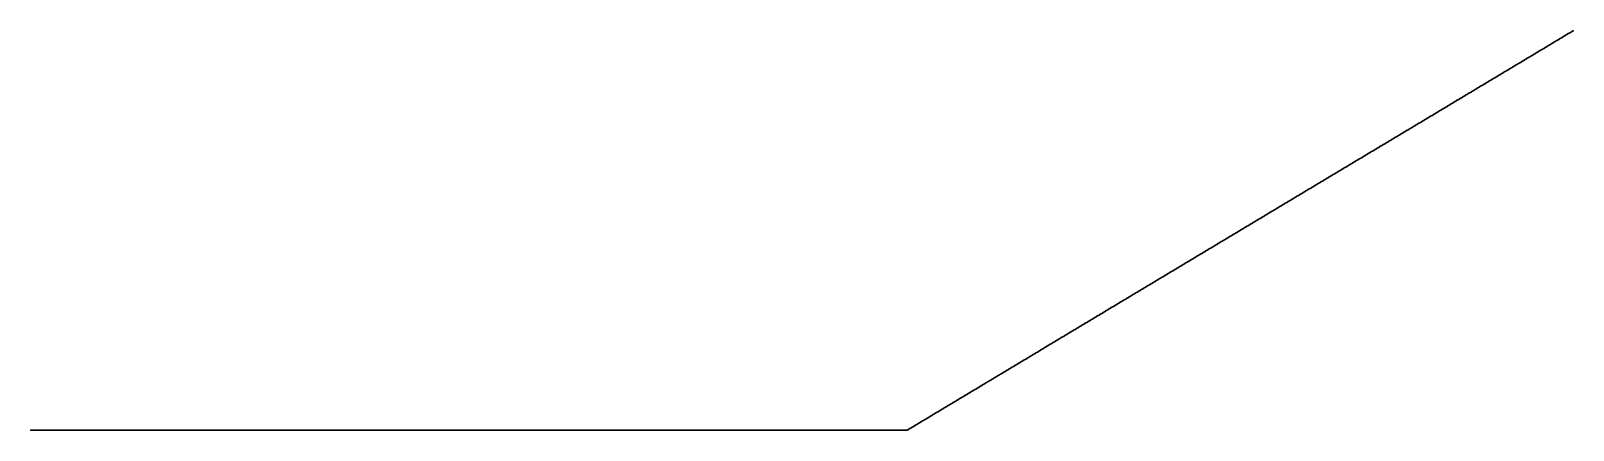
# Model space of a CAD drawing. Header units: metres. Extents: x 0 to 360, y -7 to 11.
# Drawn here: x 247.5 to 269.99, y -6.89 to -1.06 of the extents above; entities that cross this region are included whole.
import ezdxf

# ---------------------------------------------------------------- set-up
doc = ezdxf.new("R2010")
doc.units = ezdxf.units.M

msp = doc.modelspace()

# ---------------------------------------------------------------- linework, layer by layer
for p in [(269.878, -1.121), (269.888, -1.115), (269.898, -1.109), (269.908, -1.103), (269.918, -1.097), (269.928, -1.091), (269.938, -1.085), (269.948, -1.079), (269.958, -1.073), (269.968, -1.067), (269.978, -1.061), (269.988, -1.055), (269.499, -1.349), (269.509, -1.343), (269.519, -1.337), (269.529, -1.331), (269.539, -1.325), (269.549, -1.319), (269.559, -1.313), (269.569, -1.307), (269.579, -1.301), (269.589, -1.295), (269.599, -1.289), (269.609, -1.283), (269.619, -1.277), (269.629, -1.271), (269.639, -1.265), (269.649, -1.259), (269.659, -1.253), (269.669, -1.247), (269.679, -1.241), (269.689, -1.235), (269.699, -1.229), (269.708, -1.223), (269.718, -1.217), (269.728, -1.211), (269.738, -1.205), (269.748, -1.199), (269.758, -1.193), (269.768, -1.187), (269.778, -1.181), (269.788, -1.175), (269.798, -1.169), (269.808, -1.163), (269.818, -1.157), (269.828, -1.151), (269.838, -1.145), (269.848, -1.139), (269.858, -1.133), (269.868, -1.127), (269.129, -1.571), (269.139, -1.565), (269.149, -1.559), (269.159, -1.553), (269.169, -1.547), (269.179, -1.541), (269.189, -1.535), (269.199, -1.529), (269.209, -1.523), (269.219, -1.517), (269.229, -1.511), (269.239, -1.505), (269.249, -1.499), (269.259, -1.493), (269.269, -1.487), (269.279, -1.481), (269.289, -1.475), (269.299, -1.469), (269.309, -1.463), (269.319, -1.457), (269.329, -1.451), (269.339, -1.445), (269.349, -1.439), (269.359, -1.433), (269.369, -1.427), (269.379, -1.421), (269.389, -1.415), (269.399, -1.409), (269.409, -1.403), (269.419, -1.397), (269.429, -1.391), (269.439, -1.385), (269.449, -1.379), (269.459, -1.373), (269.469, -1.367), (269.479, -1.361), (269.489, -1.355), (268.749, -1.799), (268.759, -1.793), (268.769, -1.787), (268.779, -1.781), (268.789, -1.775), (268.799, -1.769), (268.809, -1.763), (268.819, -1.757), (268.829, -1.751), (268.839, -1.745), (268.849, -1.739), (268.859, -1.733), (268.869, -1.727), (268.879, -1.721), (268.889, -1.715), (268.899, -1.709), (268.909, -1.703), (268.919, -1.697), (268.929, -1.691), (268.939, -1.685), (268.949, -1.679), (268.959, -1.673), (268.969, -1.667), (268.979, -1.661), (268.989, -1.655), (268.999, -1.649), (269.009, -1.643), (269.019, -1.637), (269.029, -1.631), (269.039, -1.625), (269.049, -1.619), (269.059, -1.613), (269.069, -1.607), (269.079, -1.601), (269.089, -1.595), (269.099, -1.589), (269.109, -1.583), (269.119, -1.577), (268.379, -2.021), (268.389, -2.015), (268.399, -2.009), (268.409, -2.003), (268.419, -1.997), (268.429, -1.991), (268.439, -1.985), (268.449, -1.979), (268.459, -1.973), (268.469, -1.967), (268.479, -1.961), (268.489, -1.955), (268.499, -1.949), (268.509, -1.943), (268.519, -1.937), (268.529, -1.931), (268.539, -1.925), (268.549, -1.919), (268.559, -1.913), (268.569, -1.907), (268.579, -1.901), (268.589, -1.895), (268.599, -1.889), (268.609, -1.883), (268.619, -1.877), (268.629, -1.871), (268.639, -1.865), (268.649, -1.859), (268.659, -1.853), (268.669, -1.847), (268.679, -1.841), (268.689, -1.835), (268.699, -1.829), (268.709, -1.823), (268.719, -1.817), (268.729, -1.811), (268.739, -1.805), (268, -2.249), (268.01, -2.243), (268.02, -2.237), (268.03, -2.231), (268.04, -2.225), (268.05, -2.219), (268.06, -2.213), (268.07, -2.207), (268.08, -2.201), (268.09, -2.195), (268.1, -2.189), (268.11, -2.183), (268.12, -2.177), (268.13, -2.171), (268.14, -2.165), (268.15, -2.159), (268.159, -2.153), (268.169, -2.147), (268.179, -2.141), (268.189, -2.135), (268.199, -2.129), (268.209, -2.123), (268.219, -2.117), (268.229, -2.111), (268.239, -2.105), (268.249, -2.099), (268.259, -2.093), (268.269, -2.087), (268.279, -2.081), (268.289, -2.075), (268.299, -2.069), (268.309, -2.063), (268.319, -2.057), (268.329, -2.051), (268.339, -2.045), (268.349, -2.039), (268.359, -2.033), (268.369, -2.027), (267.63, -2.471), (267.64, -2.465), (267.65, -2.459), (267.66, -2.453), (267.67, -2.447), (267.68, -2.441), (267.69, -2.435), (267.7, -2.429), (267.71, -2.423), (267.72, -2.417), (267.73, -2.411), (267.74, -2.405), (267.75, -2.399), (267.76, -2.393), (267.77, -2.387), (267.78, -2.381), (267.79, -2.375), (267.8, -2.369), (267.81, -2.363), (267.82, -2.357), (267.83, -2.351), (267.84, -2.345), (267.85, -2.339), (267.86, -2.333), (267.87, -2.327), (267.88, -2.321), (267.89, -2.315), (267.9, -2.309), (267.91, -2.303), (267.92, -2.297), (267.93, -2.291), (267.94, -2.285), (267.95, -2.279), (267.96, -2.273), (267.97, -2.267), (267.98, -2.261), (267.99, -2.255), (267.25, -2.699), (267.26, -2.693), (267.27, -2.687), (267.28, -2.681), (267.29, -2.675), (267.3, -2.669), (267.31, -2.663), (267.32, -2.657), (267.33, -2.651), (267.34, -2.645), (267.35, -2.639), (267.36, -2.633), (267.37, -2.627), (267.38, -2.621), (267.39, -2.615), (267.4, -2.609), (267.41, -2.603), (267.42, -2.597), (267.43, -2.591), (267.44, -2.585), (267.45, -2.579), (267.46, -2.573), (267.47, -2.567), (267.48, -2.561), (267.49, -2.555), (267.5, -2.549), (267.51, -2.543), (267.52, -2.537), (267.53, -2.531), (267.54, -2.525), (267.55, -2.519), (267.56, -2.513), (267.57, -2.507), (267.58, -2.501), (267.59, -2.495), (267.6, -2.489), (267.61, -2.483), (267.62, -2.477), (266.88, -2.921), (266.89, -2.915), (266.9, -2.909), (266.91, -2.903), (266.92, -2.897), (266.93, -2.891), (266.94, -2.885), (266.95, -2.879), (266.96, -2.873), (266.97, -2.867), (266.98, -2.861), (266.99, -2.855), (267, -2.849), (267.01, -2.843), (267.02, -2.837), (267.03, -2.831), (267.04, -2.825), (267.05, -2.819), (267.06, -2.813), (267.07, -2.807), (267.08, -2.801), (267.09, -2.795), (267.1, -2.789), (267.11, -2.783), (267.12, -2.777), (267.13, -2.771), (267.14, -2.765), (267.15, -2.759), (267.16, -2.753), (267.17, -2.747), (267.18, -2.741), (267.19, -2.735), (267.2, -2.729), (267.21, -2.723), (267.22, -2.717), (267.23, -2.711), (267.24, -2.705), (266.501, -3.148), (266.511, -3.142), (266.521, -3.136), (266.531, -3.13), (266.541, -3.124), (266.551, -3.118), (266.561, -3.112), (266.571, -3.106), (266.581, -3.1), (266.591, -3.094), (266.601, -3.088), (266.611, -3.082), (266.621, -3.076), (266.631, -3.07), (266.641, -3.064), (266.651, -3.058), (266.661, -3.052), (266.671, -3.046), (266.681, -3.04), (266.691, -3.034), (266.701, -3.028), (266.711, -3.022), (266.721, -3.016), (266.731, -3.01), (266.74, -3.004), (266.75, -2.998), (266.76, -2.992), (266.77, -2.986), (266.78, -2.98), (266.79, -2.974), (266.8, -2.968), (266.81, -2.962), (266.82, -2.956), (266.83, -2.95), (266.84, -2.944), (266.85, -2.939), (266.86, -2.933), (266.87, -2.927), (266.131, -3.37), (266.141, -3.364), (266.151, -3.358), (266.161, -3.352), (266.171, -3.346), (266.181, -3.34), (266.191, -3.334), (266.201, -3.328), (266.211, -3.322), (266.221, -3.316), (266.231, -3.31), (266.241, -3.304), (266.251, -3.298), (266.261, -3.292), (266.271, -3.286), (266.281, -3.28), (266.291, -3.274), (266.301, -3.268), (266.311, -3.262), (266.321, -3.256), (266.331, -3.25), (266.341, -3.244), (266.351, -3.238), (266.361, -3.232), (266.371, -3.226), (266.381, -3.22), (266.391, -3.214), (266.401, -3.208), (266.411, -3.202), (266.421, -3.196), (266.431, -3.19), (266.441, -3.184), (266.451, -3.178), (266.461, -3.172), (266.471, -3.166), (266.481, -3.16), (266.491, -3.154), (265.751, -3.598), (265.761, -3.592), (265.771, -3.586), (265.781, -3.58), (265.791, -3.574), (265.801, -3.568), (265.811, -3.562), (265.821, -3.556), (265.831, -3.55), (265.841, -3.544), (265.851, -3.538), (265.861, -3.532), (265.871, -3.526), (265.881, -3.52), (265.891, -3.514), (265.901, -3.508), (265.911, -3.502), (265.921, -3.496), (265.931, -3.49), (265.941, -3.484), (265.951, -3.478), (265.961, -3.472), (265.971, -3.466), (265.981, -3.46), (265.991, -3.454), (266.001, -3.448), (266.011, -3.442), (266.021, -3.436), (266.031, -3.43), (266.041, -3.424), (266.051, -3.418), (266.061, -3.412), (266.071, -3.406), (266.081, -3.4), (266.091, -3.394), (266.101, -3.388), (266.111, -3.382), (266.121, -3.376), (265.382, -3.82), (265.392, -3.814), (265.402, -3.808), (265.412, -3.802), (265.422, -3.796), (265.432, -3.79), (265.442, -3.784), (265.451, -3.778), (265.461, -3.772), (265.471, -3.766), (265.481, -3.76), (265.491, -3.754), (265.501, -3.748), (265.511, -3.742), (265.521, -3.736), (265.531, -3.73), (265.541, -3.724), (265.551, -3.718), (265.561, -3.712), (265.571, -3.706), (265.581, -3.7), (265.591, -3.694), (265.601, -3.688), (265.611, -3.682), (265.621, -3.676), (265.631, -3.67), (265.641, -3.664), (265.651, -3.658), (265.661, -3.652), (265.671, -3.646), (265.681, -3.64), (265.691, -3.634), (265.701, -3.628), (265.711, -3.622), (265.721, -3.616), (265.731, -3.61), (265.741, -3.604), (265.002, -4.048), (265.012, -4.042), (265.022, -4.036), (265.032, -4.03), (265.042, -4.024), (265.052, -4.018), (265.062, -4.012), (265.072, -4.006), (265.082, -4), (265.092, -3.994), (265.102, -3.988), (265.112, -3.982), (265.122, -3.976), (265.132, -3.97), (265.142, -3.964), (265.152, -3.958), (265.162, -3.952), (265.172, -3.946), (265.182, -3.94), (265.192, -3.934), (265.202, -3.928), (265.212, -3.922), (265.222, -3.916), (265.232, -3.91), (265.242, -3.904), (265.252, -3.898), (265.262, -3.892), (265.272, -3.886), (265.282, -3.88), (265.292, -3.874), (265.302, -3.868), (265.312, -3.862), (265.322, -3.856), (265.332, -3.85), (265.342, -3.844), (265.352, -3.838), (265.362, -3.832), (265.372, -3.826), (264.632, -4.27), (264.642, -4.264), (264.652, -4.258), (264.662, -4.252), (264.672, -4.246), (264.682, -4.24), (264.692, -4.234), (264.702, -4.228), (264.712, -4.222), (264.722, -4.216), (264.732, -4.21), (264.742, -4.204), (264.752, -4.198), (264.762, -4.192), (264.772, -4.186), (264.782, -4.18), (264.792, -4.174), (264.802, -4.168), (264.812, -4.162), (264.822, -4.156), (264.832, -4.15), (264.842, -4.144), (264.852, -4.138), (264.862, -4.132), (264.872, -4.126), (264.882, -4.12), (264.892, -4.114), (264.902, -4.108), (264.912, -4.102), (264.922, -4.096), (264.932, -4.09), (264.942, -4.084), (264.952, -4.078), (264.962, -4.072), (264.972, -4.066), (264.982, -4.06), (264.992, -4.054), (264.253, -4.498), (264.263, -4.492), (264.273, -4.486), (264.283, -4.48), (264.292, -4.474), (264.302, -4.468), (264.312, -4.462), (264.322, -4.456), (264.332, -4.45), (264.342, -4.444), (264.352, -4.438), (264.362, -4.432), (264.372, -4.426), (264.382, -4.42), (264.392, -4.414), (264.402, -4.408), (264.412, -4.402), (264.422, -4.396), (264.432, -4.39), (264.442, -4.384), (264.452, -4.378), (264.462, -4.372), (264.472, -4.366), (264.482, -4.36), (264.492, -4.354), (264.502, -4.348), (264.512, -4.342), (264.522, -4.336), (264.532, -4.33), (264.542, -4.324), (264.552, -4.318), (264.562, -4.312), (264.572, -4.306), (264.582, -4.3), (264.592, -4.294), (264.602, -4.288), (264.612, -4.282), (264.622, -4.276), (263.883, -4.72), (263.893, -4.714), (263.903, -4.708), (263.913, -4.702), (263.923, -4.696), (263.933, -4.69), (263.943, -4.684), (263.953, -4.678), (263.963, -4.672), (263.973, -4.666), (263.983, -4.66), (263.993, -4.654), (264.003, -4.648), (264.013, -4.642), (264.023, -4.636), (264.033, -4.63), (264.043, -4.624), (264.053, -4.618), (264.063, -4.612), (264.073, -4.606), (264.083, -4.6), (264.093, -4.594), (264.103, -4.588), (264.113, -4.582), (264.123, -4.576), (264.133, -4.57), (264.143, -4.564), (264.153, -4.558), (264.163, -4.552), (264.173, -4.546), (264.183, -4.54), (264.193, -4.534), (264.203, -4.528), (264.213, -4.522), (264.223, -4.516), (264.233, -4.51), (264.243, -4.504), (263.513, -4.942), (263.523, -4.936), (263.533, -4.93), (263.543, -4.924), (263.553, -4.918), (263.563, -4.912), (263.573, -4.906), (263.583, -4.9), (263.593, -4.894), (263.603, -4.888), (263.613, -4.882), (263.623, -4.876), (263.633, -4.87), (263.643, -4.864), (263.653, -4.858), (263.663, -4.852), (263.673, -4.846), (263.683, -4.84), (263.693, -4.834), (263.703, -4.828), (263.713, -4.822), (263.723, -4.816), (263.733, -4.81), (263.743, -4.804), (263.753, -4.798), (263.763, -4.792), (263.773, -4.786), (263.783, -4.78), (263.793, -4.774), (263.803, -4.768), (263.813, -4.762), (263.823, -4.756), (263.833, -4.75), (263.843, -4.744), (263.853, -4.738), (263.863, -4.732), (263.873, -4.726), (263.134, -5.17), (263.144, -5.164), (263.154, -5.158), (263.164, -5.152), (263.174, -5.146), (263.184, -5.14), (263.194, -5.134), (263.204, -5.128), (263.214, -5.122), (263.224, -5.116), (263.234, -5.11), (263.243, -5.104), (263.253, -5.098), (263.263, -5.092), (263.273, -5.086), (263.283, -5.08), (263.293, -5.074), (263.303, -5.068), (263.313, -5.062), (263.323, -5.056), (263.333, -5.05), (263.343, -5.044), (263.353, -5.038), (263.363, -5.032), (263.373, -5.026), (263.383, -5.02), (263.393, -5.014), (263.403, -5.008), (263.413, -5.002), (263.423, -4.996), (263.433, -4.99), (263.443, -4.984), (263.453, -4.978), (263.463, -4.972), (263.473, -4.966), (263.483, -4.96), (263.493, -4.954), (263.503, -4.948), (262.764, -5.392), (262.774, -5.386), (262.784, -5.38), (262.794, -5.374), (262.804, -5.368), (262.814, -5.362), (262.824, -5.356), (262.834, -5.35), (262.844, -5.344), (262.854, -5.338), (262.864, -5.332), (262.874, -5.326), (262.884, -5.32), (262.894, -5.314), (262.904, -5.308), (262.914, -5.302), (262.924, -5.296), (262.934, -5.29), (262.944, -5.284), (262.954, -5.278), (262.964, -5.272), (262.974, -5.266), (262.984, -5.26), (262.994, -5.254), (263.004, -5.248), (263.014, -5.242), (263.024, -5.236), (263.034, -5.23), (263.044, -5.224), (263.054, -5.218), (263.064, -5.212), (263.074, -5.206), (263.084, -5.2), (263.094, -5.194), (263.104, -5.188), (263.114, -5.182), (263.124, -5.176), (262.384, -5.62), (262.394, -5.614), (262.404, -5.608), (262.414, -5.602), (262.424, -5.596), (262.434, -5.59), (262.444, -5.584), (262.454, -5.578), (262.464, -5.572), (262.474, -5.566), (262.484, -5.56), (262.494, -5.554), (262.504, -5.548), (262.514, -5.542), (262.524, -5.536), (262.534, -5.53), (262.544, -5.524), (262.554, -5.518), (262.564, -5.512), (262.574, -5.506), (262.584, -5.5), (262.594, -5.494), (262.604, -5.488), (262.614, -5.482), (262.624, -5.476), (262.634, -5.47), (262.644, -5.464), (262.654, -5.458), (262.664, -5.452), (262.674, -5.446), (262.684, -5.44), (262.694, -5.434), (262.704, -5.428), (262.714, -5.422), (262.724, -5.416), (262.734, -5.41), (262.744, -5.404), (262.754, -5.398), (262.015, -5.843), (262.025, -5.837), (262.035, -5.831), (262.045, -5.825), (262.055, -5.819), (262.065, -5.813), (262.075, -5.807), (262.085, -5.801), (262.095, -5.795), (262.105, -5.789), (262.115, -5.783), (262.125, -5.777), (262.135, -5.771), (262.145, -5.765), (262.155, -5.759), (262.165, -5.753), (262.175, -5.747), (262.185, -5.741), (262.195, -5.735), (262.205, -5.729), (262.215, -5.722), (262.225, -5.716), (262.235, -5.71), (262.245, -5.704), (262.255, -5.698), (262.265, -5.692), (262.275, -5.686), (262.285, -5.68), (262.294, -5.674), (262.304, -5.668), (262.314, -5.662), (262.324, -5.656), (262.334, -5.65), (262.344, -5.644), (262.354, -5.638), (262.364, -5.632), (262.374, -5.626), (261.635, -6.071), (261.645, -6.065), (261.655, -6.059), (261.665, -6.053), (261.675, -6.047), (261.685, -6.041), (261.695, -6.035), (261.705, -6.029), (261.715, -6.023), (261.725, -6.017), (261.735, -6.011), (261.745, -6.005), (261.755, -5.999), (261.765, -5.993), (261.775, -5.987), (261.785, -5.981), (261.795, -5.975), (261.805, -5.969), (261.815, -5.963), (261.825, -5.957), (261.835, -5.951), (261.845, -5.945), (261.855, -5.939), (261.865, -5.933), (261.875, -5.927), (261.885, -5.921), (261.895, -5.915), (261.905, -5.909), (261.915, -5.903), (261.925, -5.897), (261.935, -5.891), (261.945, -5.885), (261.955, -5.879), (261.965, -5.873), (261.975, -5.867), (261.985, -5.861), (261.995, -5.855), (262.005, -5.849), (261.266, -6.293), (261.276, -6.287), (261.286, -6.281), (261.296, -6.275), (261.306, -6.269), (261.316, -6.263), (261.326, -6.257), (261.336, -6.251), (261.346, -6.245), (261.356, -6.239), (261.366, -6.233), (261.376, -6.227), (261.386, -6.221), (261.396, -6.215), (261.406, -6.209), (261.415, -6.203), (261.425, -6.197), (261.435, -6.191), (261.445, -6.185), (261.455, -6.179), (261.465, -6.173), (261.475, -6.167), (261.485, -6.161), (261.495, -6.155), (261.505, -6.149), (261.515, -6.143), (261.525, -6.137), (261.535, -6.131), (261.545, -6.125), (261.555, -6.119), (261.565, -6.113), (261.575, -6.107), (261.585, -6.101), (261.595, -6.095), (261.605, -6.089), (261.615, -6.083), (261.625, -6.077), (260.886, -6.521), (260.896, -6.515), (260.906, -6.509), (260.916, -6.503), (260.926, -6.497), (260.936, -6.491), (260.946, -6.485), (260.956, -6.479), (260.966, -6.473), (260.976, -6.467), (260.986, -6.461), (260.996, -6.455), (261.006, -6.449), (261.016, -6.443), (261.026, -6.437), (261.036, -6.431), (261.046, -6.425), (261.056, -6.419), (261.066, -6.413), (261.076, -6.407), (261.086, -6.401), (261.096, -6.395), (261.106, -6.389), (261.116, -6.383), (261.126, -6.377), (261.136, -6.371), (261.146, -6.365), (261.156, -6.359), (261.166, -6.353), (261.176, -6.347), (261.186, -6.341), (261.196, -6.335), (261.206, -6.329), (261.216, -6.323), (261.226, -6.317), (261.236, -6.311), (261.246, -6.305), (261.256, -6.299), (260.517, -6.743), (260.527, -6.737), (260.537, -6.731), (260.547, -6.725), (260.557, -6.719), (260.567, -6.713), (260.577, -6.707), (260.587, -6.701), (260.597, -6.695), (260.607, -6.689), (260.616, -6.683), (260.626, -6.677), (260.636, -6.671), (260.646, -6.665), (260.656, -6.659), (260.666, -6.653), (260.676, -6.647), (260.686, -6.641), (260.696, -6.635), (260.706, -6.629), (260.716, -6.623), (260.726, -6.617), (260.736, -6.611), (260.746, -6.605), (260.756, -6.599), (260.766, -6.593), (260.776, -6.587), (260.786, -6.581), (260.796, -6.575), (260.806, -6.569), (260.816, -6.563), (260.826, -6.557), (260.836, -6.551), (260.846, -6.545), (260.856, -6.539), (260.866, -6.533), (260.876, -6.527), (247.497, -6.887), (247.507, -6.887), (247.517, -6.887), (247.527, -6.887), (247.537, -6.887), (247.547, -6.887), (247.557, -6.887), (247.567, -6.887), (247.577, -6.887), (247.587, -6.887), (247.597, -6.887), (247.607, -6.887), (247.617, -6.887), (247.627, -6.887), (247.637, -6.887), (247.647, -6.887), (247.657, -6.887), (247.667, -6.887), (247.677, -6.887), (247.687, -6.887), (247.697, -6.887), (247.707, -6.887), (247.717, -6.887), (247.727, -6.887), (247.737, -6.887), (247.747, -6.887), (247.757, -6.887), (247.767, -6.887), (247.777, -6.887), (247.787, -6.887), (247.797, -6.887), (247.807, -6.887), (247.817, -6.887), (247.827, -6.887), (247.837, -6.887), (247.847, -6.887), (247.857, -6.887), (247.867, -6.887), (247.877, -6.887), (247.887, -6.887), (247.897, -6.887), (247.907, -6.887), (247.917, -6.887), (247.927, -6.887), (247.937, -6.887), (247.947, -6.887), (247.956, -6.887), (247.966, -6.887), (247.976, -6.887), (247.986, -6.887), (247.996, -6.887), (248.006, -6.887), (248.016, -6.887), (248.026, -6.887), (248.036, -6.887), (248.046, -6.887), (248.056, -6.887), (248.066, -6.887), (248.076, -6.887), (248.086, -6.887), (248.096, -6.887), (248.106, -6.887), (248.116, -6.887), (248.126, -6.887), (248.136, -6.887), (248.146, -6.887), (248.156, -6.887), (248.166, -6.887), (248.176, -6.887), (248.186, -6.887), (248.196, -6.887), (248.206, -6.887), (248.216, -6.887), (248.226, -6.887), (248.236, -6.887), (248.246, -6.887), (248.256, -6.887), (248.266, -6.887), (248.276, -6.887), (248.286, -6.887), (248.296, -6.887), (248.306, -6.887), (248.316, -6.887), (248.326, -6.887), (248.336, -6.887), (248.346, -6.887), (248.356, -6.887), (248.366, -6.887), (248.376, -6.887), (248.386, -6.887), (248.396, -6.887), (248.406, -6.887), (248.416, -6.887), (248.426, -6.887), (248.436, -6.887), (248.446, -6.887), (248.456, -6.887), (248.466, -6.887), (248.476, -6.887), (248.486, -6.887), (248.496, -6.887), (248.506, -6.887), (248.516, -6.887), (248.526, -6.887), (248.536, -6.887), (248.546, -6.887), (248.556, -6.887), (248.566, -6.887), (248.576, -6.887), (248.586, -6.887), (248.596, -6.887), (248.606, -6.887), (248.616, -6.887), (248.626, -6.887), (248.636, -6.887), (248.646, -6.887), (248.656, -6.887), (248.666, -6.887), (248.676, -6.887), (248.686, -6.887), (248.696, -6.887), (248.706, -6.887), (248.716, -6.887), (248.726, -6.887), (248.736, -6.887), (248.746, -6.887), (248.756, -6.887), (248.766, -6.887), (248.776, -6.887), (248.786, -6.887), (248.796, -6.887), (248.806, -6.887), (248.816, -6.887), (248.826, -6.887), (248.836, -6.887), (248.846, -6.887), (248.856, -6.887), (248.866, -6.887), (248.876, -6.887), (248.886, -6.887), (248.896, -6.887), (248.906, -6.887), (248.916, -6.887), (248.926, -6.887), (248.936, -6.887), (248.946, -6.887), (248.956, -6.887), (248.966, -6.887), (248.976, -6.887), (248.986, -6.887), (248.996, -6.887), (249.006, -6.887), (249.016, -6.887), (249.026, -6.887), (249.036, -6.887), (249.046, -6.887), (249.056, -6.887), (249.066, -6.887), (249.076, -6.887), (249.086, -6.887), (249.096, -6.887), (249.106, -6.887), (249.116, -6.887), (249.126, -6.887), (249.136, -6.887), (249.146, -6.887), (249.156, -6.887), (249.166, -6.887), (249.176, -6.887), (249.186, -6.887), (249.196, -6.887), (249.206, -6.887), (249.216, -6.887), (249.226, -6.887), (249.236, -6.887), (249.245, -6.887), (249.255, -6.887), (249.265, -6.887), (249.275, -6.887), (249.285, -6.887), (249.295, -6.887), (249.305, -6.887), (249.315, -6.887), (249.325, -6.887), (249.335, -6.887), (249.345, -6.887), (249.355, -6.887), (249.365, -6.887), (249.375, -6.887), (249.385, -6.887), (249.395, -6.887), (249.405, -6.887), (249.415, -6.887), (249.425, -6.887), (249.435, -6.887), (249.445, -6.887), (249.455, -6.887), (249.465, -6.887), (249.475, -6.887), (249.485, -6.887), (249.495, -6.887), (249.505, -6.887), (249.515, -6.887), (249.525, -6.887), (249.535, -6.887), (249.545, -6.887), (249.555, -6.887), (249.565, -6.887), (249.575, -6.887), (249.585, -6.887), (249.595, -6.887), (249.605, -6.887), (249.615, -6.887), (249.625, -6.887), (249.635, -6.887), (249.645, -6.887), (249.655, -6.887), (249.665, -6.887), (249.675, -6.887), (249.685, -6.887), (249.695, -6.887), (249.705, -6.887), (249.715, -6.887), (249.725, -6.887), (249.735, -6.887), (249.745, -6.887), (249.755, -6.887), (249.765, -6.887), (249.775, -6.887), (249.785, -6.887), (249.795, -6.887), (249.805, -6.887), (249.815, -6.887), (249.825, -6.887), (249.835, -6.887), (249.845, -6.887), (249.855, -6.887), (249.865, -6.887), (249.875, -6.887), (249.885, -6.887), (249.895, -6.887), (249.905, -6.887), (249.915, -6.887), (249.925, -6.887), (249.935, -6.887), (249.945, -6.887), (249.955, -6.887), (249.965, -6.887), (249.975, -6.887), (249.985, -6.887), (249.995, -6.887), (250.005, -6.887), (250.015, -6.887), (250.025, -6.887), (250.035, -6.887), (250.045, -6.887), (250.055, -6.887), (250.065, -6.887), (250.075, -6.887), (250.085, -6.887), (250.095, -6.887), (250.105, -6.887), (250.115, -6.887), (250.125, -6.887), (250.135, -6.887), (250.145, -6.887), (250.155, -6.887), (250.165, -6.887), (250.175, -6.887), (250.185, -6.887), (250.195, -6.887), (250.205, -6.887), (250.215, -6.887), (250.225, -6.887), (250.235, -6.887), (250.245, -6.887), (250.255, -6.887), (250.265, -6.887), (250.275, -6.887), (250.285, -6.887), (250.295, -6.887), (250.305, -6.887), (250.315, -6.887), (250.325, -6.887), (250.335, -6.887), (250.345, -6.887), (250.355, -6.887), (250.365, -6.887), (250.375, -6.887), (250.385, -6.887), (250.395, -6.887), (250.405, -6.887), (250.415, -6.887), (250.425, -6.887), (250.435, -6.887), (250.445, -6.887), (250.455, -6.887), (250.465, -6.887), (250.475, -6.887), (250.485, -6.887), (250.495, -6.887), (250.505, -6.887), (250.515, -6.887), (250.525, -6.887), (250.534, -6.887), (250.544, -6.887), (250.554, -6.887), (250.564, -6.887), (250.574, -6.887), (250.584, -6.887), (250.594, -6.887), (250.604, -6.887), (250.614, -6.887), (250.624, -6.887), (250.634, -6.887), (250.644, -6.887), (250.654, -6.887), (250.664, -6.887), (250.674, -6.887), (250.684, -6.887), (250.694, -6.887), (250.704, -6.887), (250.714, -6.887), (250.724, -6.887), (250.734, -6.887), (250.744, -6.887), (250.754, -6.887), (250.764, -6.887), (250.774, -6.887), (250.784, -6.887), (250.794, -6.887), (250.804, -6.887), (250.814, -6.887), (250.824, -6.887), (250.834, -6.887), (250.844, -6.887), (250.854, -6.887), (250.864, -6.887), (250.874, -6.887), (250.884, -6.887), (250.894, -6.887), (250.904, -6.887), (250.914, -6.887), (250.924, -6.887), (250.934, -6.887), (250.944, -6.887), (250.954, -6.887), (250.964, -6.887), (250.974, -6.887), (250.984, -6.887), (250.994, -6.887), (251.004, -6.887), (251.014, -6.887), (251.024, -6.887), (251.034, -6.887), (251.044, -6.887), (251.054, -6.887), (251.064, -6.887), (251.074, -6.887), (251.084, -6.887), (251.094, -6.887), (251.104, -6.887), (251.114, -6.887), (251.124, -6.887), (251.134, -6.887), (251.144, -6.887), (251.154, -6.887), (251.164, -6.887), (251.174, -6.887), (251.184, -6.887), (251.194, -6.887), (251.204, -6.887), (251.214, -6.887), (251.224, -6.887), (251.234, -6.887), (251.244, -6.887), (251.254, -6.887), (251.264, -6.887), (251.274, -6.887), (251.284, -6.887), (251.294, -6.887), (251.304, -6.887), (251.314, -6.887), (251.324, -6.887), (251.334, -6.887), (251.344, -6.887), (251.354, -6.887), (251.364, -6.887), (251.374, -6.887), (251.384, -6.887), (251.394, -6.887), (251.404, -6.887), (251.414, -6.887), (251.424, -6.887), (251.434, -6.887), (251.444, -6.887), (251.454, -6.887), (251.464, -6.887), (251.474, -6.887), (251.484, -6.887), (251.494, -6.887), (251.504, -6.887), (251.514, -6.887), (251.524, -6.887), (251.534, -6.887), (251.544, -6.887), (251.554, -6.887), (251.564, -6.887), (251.574, -6.887), (251.584, -6.887), (251.594, -6.887), (251.604, -6.887), (251.614, -6.887), (251.624, -6.887), (251.634, -6.887), (251.644, -6.887), (251.654, -6.887), (251.664, -6.887), (251.674, -6.887), (251.684, -6.887), (251.694, -6.887), (251.704, -6.887), (251.714, -6.887), (251.724, -6.887), (251.734, -6.887), (251.744, -6.887), (251.754, -6.887), (251.764, -6.887), (251.774, -6.887), (251.784, -6.887), (251.794, -6.887), (251.804, -6.887), (251.814, -6.887), (251.823, -6.887), (251.833, -6.887), (251.843, -6.887), (251.853, -6.887), (251.863, -6.887), (251.873, -6.887), (251.883, -6.887), (251.893, -6.887), (251.903, -6.887), (251.913, -6.887), (251.923, -6.887), (251.933, -6.887), (251.943, -6.887), (251.953, -6.887), (251.963, -6.887), (251.973, -6.887), (251.983, -6.887), (251.993, -6.887), (252.003, -6.887), (252.013, -6.887), (252.023, -6.887), (252.033, -6.887), (252.043, -6.887), (252.053, -6.887), (252.063, -6.887), (252.073, -6.887), (252.083, -6.887), (252.093, -6.887), (252.103, -6.887), (252.113, -6.887), (252.123, -6.887), (252.133, -6.887), (252.143, -6.887), (252.153, -6.887), (252.163, -6.887), (252.173, -6.887), (252.183, -6.887), (252.193, -6.887), (252.203, -6.887), (252.213, -6.887), (252.223, -6.887), (252.233, -6.887), (252.243, -6.887), (252.253, -6.887), (252.263, -6.887), (252.273, -6.887), (252.283, -6.887), (252.293, -6.887), (252.303, -6.887), (252.313, -6.887), (252.323, -6.887), (252.333, -6.887), (252.343, -6.887), (252.353, -6.887), (252.363, -6.887), (252.373, -6.887), (252.383, -6.887), (252.393, -6.887), (252.403, -6.887), (252.413, -6.887), (252.423, -6.887), (252.433, -6.887), (252.443, -6.887), (252.453, -6.887), (252.463, -6.887), (252.473, -6.887), (252.483, -6.887), (252.493, -6.887), (252.503, -6.887), (252.513, -6.887), (252.523, -6.887), (252.533, -6.887), (252.543, -6.887), (252.553, -6.887), (252.563, -6.887), (252.573, -6.887), (252.583, -6.887), (252.593, -6.887), (252.603, -6.887), (252.613, -6.887), (252.623, -6.887), (252.633, -6.887), (252.643, -6.887), (252.653, -6.887), (252.663, -6.887), (252.673, -6.887), (252.683, -6.887), (252.693, -6.887), (252.703, -6.887), (252.713, -6.887), (252.723, -6.887), (252.733, -6.887), (252.743, -6.887), (252.753, -6.887), (252.763, -6.887), (252.773, -6.887), (252.783, -6.887), (252.793, -6.887), (252.803, -6.887), (252.813, -6.887), (252.823, -6.887), (252.833, -6.887), (252.843, -6.887), (252.853, -6.887), (252.863, -6.887), (252.873, -6.887), (252.883, -6.887), (252.893, -6.887), (252.903, -6.887), (252.913, -6.887), (252.923, -6.887), (252.933, -6.887), (252.943, -6.887), (252.953, -6.887), (252.963, -6.887), (252.973, -6.887), (252.983, -6.887), (252.993, -6.887), (253.003, -6.887), (253.013, -6.887), (253.023, -6.887), (253.033, -6.887), (253.043, -6.887), (253.053, -6.887), (253.063, -6.887), (253.073, -6.887), (253.083, -6.887), (253.093, -6.887), (253.103, -6.887), (253.112, -6.887), (253.122, -6.887), (253.132, -6.887), (253.142, -6.887), (253.152, -6.887), (253.162, -6.887), (253.172, -6.887), (253.182, -6.887), (253.192, -6.887), (253.202, -6.887), (253.212, -6.887), (253.222, -6.887), (253.232, -6.887), (253.242, -6.887), (253.252, -6.887), (253.262, -6.887), (253.272, -6.887), (253.282, -6.887), (253.292, -6.887), (253.302, -6.887), (253.312, -6.887), (253.322, -6.887), (253.332, -6.887), (253.342, -6.887), (253.352, -6.887), (253.362, -6.887), (253.372, -6.887), (253.382, -6.887), (253.392, -6.887), (253.402, -6.887), (253.412, -6.887), (253.422, -6.887), (253.432, -6.887), (253.442, -6.887), (253.452, -6.887), (253.462, -6.887), (253.472, -6.887), (253.482, -6.887), (253.492, -6.887), (253.502, -6.887), (253.512, -6.887), (253.522, -6.887), (253.532, -6.887), (253.542, -6.887), (253.552, -6.887), (253.562, -6.887), (253.572, -6.887), (253.582, -6.887), (253.592, -6.887), (253.602, -6.887), (253.612, -6.887), (253.622, -6.887), (253.632, -6.887), (253.642, -6.887), (253.652, -6.887), (253.662, -6.887), (253.672, -6.887), (253.682, -6.887), (253.692, -6.887), (253.702, -6.887), (253.712, -6.887), (253.722, -6.887), (253.732, -6.887), (253.742, -6.887), (253.752, -6.887), (253.762, -6.887), (253.772, -6.887), (253.782, -6.887), (253.792, -6.887), (253.802, -6.887), (253.812, -6.887), (253.822, -6.887), (253.832, -6.887), (253.842, -6.887), (253.852, -6.887), (253.862, -6.887), (253.872, -6.887), (253.882, -6.887), (253.892, -6.887), (253.902, -6.887), (253.912, -6.887), (253.922, -6.887), (253.932, -6.887), (253.942, -6.887), (253.952, -6.887), (253.962, -6.887), (253.972, -6.887), (253.982, -6.887), (253.992, -6.887), (254.002, -6.887), (254.012, -6.887), (254.022, -6.887), (254.032, -6.887), (254.042, -6.887), (254.052, -6.887), (254.062, -6.887), (254.072, -6.887), (254.082, -6.887), (254.092, -6.887), (254.102, -6.887), (254.112, -6.887), (254.122, -6.887), (254.132, -6.887), (254.142, -6.887), (254.152, -6.887), (254.162, -6.887), (254.172, -6.887), (254.182, -6.887), (254.192, -6.887), (254.202, -6.887), (254.212, -6.887), (254.222, -6.887), (254.232, -6.887), (254.242, -6.887), (254.252, -6.887), (254.262, -6.887), (254.272, -6.887), (254.282, -6.887), (254.292, -6.887), (254.302, -6.887), (254.312, -6.887), (254.322, -6.887), (254.332, -6.887), (254.342, -6.887), (254.352, -6.887), (254.362, -6.887), (254.372, -6.887), (254.382, -6.887), (254.392, -6.887), (254.401, -6.887), (254.411, -6.887), (254.421, -6.887), (254.431, -6.887), (254.441, -6.887), (254.451, -6.887), (254.461, -6.887), (254.471, -6.887), (254.481, -6.887), (254.491, -6.887), (254.501, -6.887), (254.511, -6.887), (254.521, -6.887), (254.531, -6.887), (254.541, -6.887), (254.551, -6.887), (254.561, -6.887), (254.571, -6.887), (254.581, -6.887), (254.591, -6.887), (254.601, -6.887), (254.611, -6.887), (254.621, -6.887), (254.631, -6.887), (254.641, -6.887), (254.651, -6.887), (254.661, -6.887), (254.671, -6.887), (254.681, -6.887), (254.691, -6.887), (254.701, -6.887), (254.711, -6.887), (254.721, -6.887), (254.731, -6.887), (254.741, -6.887), (254.751, -6.887), (254.761, -6.887), (254.771, -6.887), (254.781, -6.887), (254.791, -6.887), (254.801, -6.887), (254.811, -6.887), (254.821, -6.887), (254.831, -6.887), (254.841, -6.887), (254.851, -6.887), (254.861, -6.887), (254.871, -6.887), (254.881, -6.887), (254.891, -6.887), (254.901, -6.887), (254.911, -6.887), (254.921, -6.887), (254.931, -6.887), (254.941, -6.887), (254.951, -6.887), (254.961, -6.887), (254.971, -6.887), (254.981, -6.887), (254.991, -6.887), (255.001, -6.887), (255.011, -6.887), (255.021, -6.887), (255.031, -6.887), (255.041, -6.887), (255.051, -6.887), (255.061, -6.887), (255.071, -6.887), (255.081, -6.887), (255.091, -6.887), (255.101, -6.887), (255.111, -6.887), (255.121, -6.887), (255.131, -6.887), (255.141, -6.887), (255.151, -6.887), (255.161, -6.887), (255.171, -6.887), (255.181, -6.887), (255.191, -6.887), (255.201, -6.887), (255.211, -6.887), (255.221, -6.887), (255.231, -6.887), (255.241, -6.887), (255.251, -6.887), (255.261, -6.887), (255.271, -6.887), (255.281, -6.887), (255.291, -6.887), (255.301, -6.887), (255.311, -6.887), (255.321, -6.887), (255.331, -6.887), (255.341, -6.887), (255.351, -6.887), (255.361, -6.887), (255.371, -6.887), (255.381, -6.887), (255.391, -6.887), (255.401, -6.887), (255.411, -6.887), (255.421, -6.887), (255.431, -6.887), (255.441, -6.887), (255.451, -6.887), (255.461, -6.887), (255.471, -6.887), (255.481, -6.887), (255.491, -6.887), (255.501, -6.887), (255.511, -6.887), (255.521, -6.887), (255.531, -6.887), (255.541, -6.887), (255.551, -6.887), (255.561, -6.887), (255.571, -6.887), (255.581, -6.887), (255.591, -6.887), (255.601, -6.887), (255.611, -6.887), (255.621, -6.887), (255.631, -6.887), (255.641, -6.887), (255.651, -6.887), (255.661, -6.887), (255.671, -6.887), (255.681, -6.887), (255.69, -6.887), (255.7, -6.887), (255.71, -6.887), (255.72, -6.887), (255.73, -6.887), (255.74, -6.887), (255.75, -6.887), (255.76, -6.887), (255.77, -6.887), (255.78, -6.887), (255.79, -6.887), (255.8, -6.887), (255.81, -6.887), (255.82, -6.887), (255.83, -6.887), (255.84, -6.887), (255.85, -6.887), (255.86, -6.887), (255.87, -6.887), (255.88, -6.887), (255.89, -6.887), (255.9, -6.887), (255.91, -6.887), (255.92, -6.887), (255.93, -6.887), (255.94, -6.887), (255.95, -6.887), (255.96, -6.887), (255.97, -6.887), (255.98, -6.887), (255.99, -6.887), (256, -6.887), (256.01, -6.887), (256.02, -6.887), (256.03, -6.887), (256.04, -6.887), (256.05, -6.887), (256.06, -6.887), (256.07, -6.887), (256.08, -6.887), (256.09, -6.887), (256.1, -6.887), (256.11, -6.887), (256.12, -6.887), (256.13, -6.887), (256.14, -6.887), (256.15, -6.887), (256.16, -6.887), (256.17, -6.887), (256.18, -6.887), (256.19, -6.887), (256.2, -6.887), (256.21, -6.887), (256.22, -6.887), (256.23, -6.887), (256.24, -6.887), (256.25, -6.887), (256.26, -6.887), (256.27, -6.887), (256.28, -6.887), (256.29, -6.887), (256.3, -6.887), (256.31, -6.887), (256.32, -6.887), (256.33, -6.887), (256.34, -6.887), (256.35, -6.887), (256.36, -6.887), (256.37, -6.887), (256.38, -6.887), (256.39, -6.887), (256.4, -6.887), (256.41, -6.887), (256.42, -6.887), (256.43, -6.887), (256.44, -6.887), (256.45, -6.887), (256.46, -6.887), (256.47, -6.887), (256.48, -6.887), (256.49, -6.887), (256.5, -6.887), (256.51, -6.887), (256.52, -6.887), (256.53, -6.887), (256.54, -6.887), (256.55, -6.887), (256.56, -6.887), (256.57, -6.887), (256.58, -6.887), (256.59, -6.887), (256.6, -6.887), (256.61, -6.887), (256.62, -6.887), (256.63, -6.887), (256.64, -6.887), (256.65, -6.887), (256.66, -6.887), (256.67, -6.887), (256.68, -6.887), (256.69, -6.887), (256.7, -6.887), (256.71, -6.887), (256.72, -6.887), (256.73, -6.887), (256.74, -6.887), (256.75, -6.887), (256.76, -6.887), (256.77, -6.887), (256.78, -6.887), (256.79, -6.887), (256.8, -6.887), (256.81, -6.887), (256.82, -6.887), (256.83, -6.887), (256.84, -6.887), (256.85, -6.887), (256.86, -6.887), (256.87, -6.887), (256.88, -6.887), (256.89, -6.887), (256.9, -6.887), (256.91, -6.887), (256.92, -6.887), (256.93, -6.887), (256.94, -6.887), (256.95, -6.887), (256.96, -6.887), (256.97, -6.887), (256.979, -6.887), (256.989, -6.887), (256.999, -6.887), (257.009, -6.887), (257.019, -6.887), (257.029, -6.887), (257.039, -6.887), (257.049, -6.887), (257.059, -6.887), (257.069, -6.887), (257.079, -6.887), (257.089, -6.887), (257.099, -6.887), (257.109, -6.887), (257.119, -6.887), (257.129, -6.887), (257.139, -6.887), (257.149, -6.887), (257.159, -6.887), (257.169, -6.887), (257.179, -6.887), (257.189, -6.887), (257.199, -6.887), (257.209, -6.887), (257.219, -6.887), (257.229, -6.887), (257.239, -6.887), (257.249, -6.887), (257.259, -6.887), (257.269, -6.887), (257.279, -6.887), (257.289, -6.887), (257.299, -6.887), (257.309, -6.887), (257.319, -6.887), (257.329, -6.887), (257.339, -6.887), (257.349, -6.887), (257.359, -6.887), (257.369, -6.887), (257.379, -6.887), (257.389, -6.887), (257.399, -6.887), (257.409, -6.887), (257.419, -6.887), (257.429, -6.887), (257.439, -6.887), (257.449, -6.887), (257.459, -6.887), (257.469, -6.887), (257.479, -6.887), (257.489, -6.887), (257.499, -6.887), (257.509, -6.887), (257.519, -6.887), (257.529, -6.887), (257.539, -6.887), (257.549, -6.887), (257.559, -6.887), (257.569, -6.887), (257.579, -6.887), (257.589, -6.887), (257.599, -6.887), (257.609, -6.887), (257.619, -6.887), (257.629, -6.887), (257.639, -6.887), (257.649, -6.887), (257.659, -6.887), (257.669, -6.887), (257.679, -6.887), (257.689, -6.887), (257.699, -6.887), (257.709, -6.887), (257.719, -6.887), (257.729, -6.887), (257.739, -6.887), (257.749, -6.887), (257.759, -6.887), (257.769, -6.887), (257.779, -6.887), (257.789, -6.887), (257.799, -6.887), (257.809, -6.887), (257.819, -6.887), (257.829, -6.887), (257.839, -6.887), (257.849, -6.887), (257.859, -6.887), (257.869, -6.887), (257.879, -6.887), (257.889, -6.887), (257.899, -6.887), (257.909, -6.887), (257.919, -6.887), (257.929, -6.887), (257.939, -6.887), (257.949, -6.887), (257.959, -6.887), (257.969, -6.887), (257.979, -6.887), (257.989, -6.887), (257.999, -6.887), (258.009, -6.887), (258.019, -6.887), (258.029, -6.887), (258.039, -6.887), (258.049, -6.887), (258.059, -6.887), (258.069, -6.887), (258.079, -6.887), (258.089, -6.887), (258.099, -6.887), (258.109, -6.887), (258.119, -6.887), (258.129, -6.887), (258.139, -6.887), (258.149, -6.887), (258.159, -6.887), (258.169, -6.887), (258.179, -6.887), (258.189, -6.887), (258.199, -6.887), (258.209, -6.887), (258.219, -6.887), (258.229, -6.887), (258.239, -6.887), (258.249, -6.887), (258.259, -6.887), (258.268, -6.887), (258.278, -6.887), (258.288, -6.887), (258.298, -6.887), (258.308, -6.887), (258.318, -6.887), (258.328, -6.887), (258.338, -6.887), (258.348, -6.887), (258.358, -6.887), (258.368, -6.887), (258.378, -6.887), (258.388, -6.887), (258.398, -6.887), (258.408, -6.887), (258.418, -6.887), (258.428, -6.887), (258.438, -6.887), (258.448, -6.887), (258.458, -6.887), (258.468, -6.887), (258.478, -6.887), (258.488, -6.887), (258.498, -6.887), (258.508, -6.887), (258.518, -6.887), (258.528, -6.887), (258.538, -6.887), (258.548, -6.887), (258.558, -6.887), (258.568, -6.887), (258.578, -6.887), (258.588, -6.887), (258.598, -6.887), (258.608, -6.887), (258.618, -6.887), (258.628, -6.887), (258.638, -6.887), (258.648, -6.887), (258.658, -6.887), (258.668, -6.887), (258.678, -6.887), (258.688, -6.887), (258.698, -6.887), (258.708, -6.887), (258.718, -6.887), (258.728, -6.887), (258.738, -6.887), (258.748, -6.887), (258.758, -6.887), (258.768, -6.887), (258.778, -6.887), (258.788, -6.887), (258.798, -6.887), (258.808, -6.887), (258.818, -6.887), (258.828, -6.887), (258.838, -6.887), (258.848, -6.887), (258.858, -6.887), (258.868, -6.887), (258.878, -6.887), (258.888, -6.887), (258.898, -6.887), (258.908, -6.887), (258.918, -6.887), (258.928, -6.887), (258.938, -6.887), (258.948, -6.887), (258.958, -6.887), (258.968, -6.887), (258.978, -6.887), (258.988, -6.887), (258.998, -6.887), (259.008, -6.887), (259.018, -6.887), (259.028, -6.887), (259.038, -6.887), (259.048, -6.887), (259.058, -6.887), (259.068, -6.887), (259.078, -6.887), (259.088, -6.887), (259.098, -6.887), (259.108, -6.887), (259.118, -6.887), (259.128, -6.887), (259.138, -6.887), (259.148, -6.887), (259.158, -6.887), (259.168, -6.887), (259.178, -6.887), (259.188, -6.887), (259.198, -6.887), (259.208, -6.887), (259.218, -6.887), (259.228, -6.887), (259.238, -6.887), (259.248, -6.887), (259.258, -6.887), (259.268, -6.887), (259.278, -6.887), (259.288, -6.887), (259.298, -6.887), (259.308, -6.887), (259.318, -6.887), (259.328, -6.887), (259.338, -6.887), (259.348, -6.887), (259.358, -6.887), (259.368, -6.887), (259.378, -6.887), (259.388, -6.887), (259.398, -6.887), (259.408, -6.887), (259.418, -6.887), (259.428, -6.887), (259.438, -6.887), (259.448, -6.887), (259.458, -6.887), (259.468, -6.887), (259.478, -6.887), (259.488, -6.887), (259.498, -6.887), (259.508, -6.887), (259.518, -6.887), (259.528, -6.887), (259.538, -6.887), (259.547, -6.887), (259.557, -6.887), (259.567, -6.887), (259.577, -6.887), (259.587, -6.887), (259.597, -6.887), (259.607, -6.887), (259.617, -6.887), (259.627, -6.887), (259.637, -6.887), (259.647, -6.887), (259.657, -6.887), (259.667, -6.887), (259.677, -6.887), (259.687, -6.887), (259.697, -6.887), (259.707, -6.887), (259.717, -6.887), (259.727, -6.887), (259.737, -6.887), (259.747, -6.887), (259.757, -6.887), (259.767, -6.887), (259.777, -6.887), (259.787, -6.887), (259.797, -6.887), (259.807, -6.887), (259.817, -6.887), (259.827, -6.887), (259.837, -6.887), (259.847, -6.887), (259.857, -6.887), (259.867, -6.887), (259.877, -6.887), (259.887, -6.887), (259.897, -6.887), (259.907, -6.887), (259.917, -6.887), (259.927, -6.887), (259.937, -6.887), (259.947, -6.887), (259.957, -6.887), (259.967, -6.887), (259.977, -6.887), (259.987, -6.887), (259.997, -6.887), (260.007, -6.887), (260.017, -6.887), (260.027, -6.887), (260.037, -6.887), (260.047, -6.887), (260.057, -6.887), (260.067, -6.887), (260.077, -6.887), (260.087, -6.887), (260.097, -6.887), (260.107, -6.887), (260.117, -6.887), (260.127, -6.887), (260.137, -6.887), (260.147, -6.887), (260.157, -6.887), (260.167, -6.887), (260.177, -6.887), (260.187, -6.887), (260.197, -6.887), (260.207, -6.887), (260.217, -6.887), (260.227, -6.887), (260.237, -6.887), (260.247, -6.887), (260.257, -6.887), (260.267, -6.887), (260.277, -6.885), (260.287, -6.881), (260.297, -6.875), (260.307, -6.869), (260.317, -6.863), (260.327, -6.857), (260.337, -6.851), (260.347, -6.845), (260.357, -6.839), (260.367, -6.833), (260.377, -6.827), (260.387, -6.821), (260.397, -6.815), (260.407, -6.809), (260.417, -6.803), (260.427, -6.797), (260.437, -6.791), (260.447, -6.785), (260.457, -6.779), (260.467, -6.773), (260.477, -6.767), (260.487, -6.761), (260.497, -6.755), (260.507, -6.749)]:
    msp.add_point(p)

doc.saveas('drawing.dxf')
